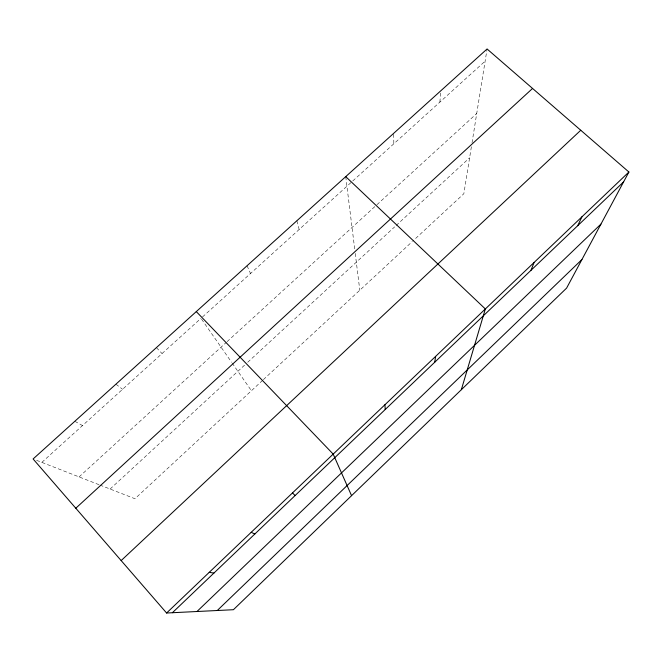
<?xml version="1.0" encoding="UTF-8"?>
<svg xmlns="http://www.w3.org/2000/svg" width="662" height="662" viewBox="0 0 662 662"><rect width="100%" height="100%" fill="white"/><g stroke="black" fill="none" stroke-linecap="round" stroke-linejoin="round"><path stroke-width="0.5" stroke-dasharray="3.31 2.48" d="M439.882 102.097L440.826 90.768M471.385 146.765L463.839 193.751L413.038 240.852M472.031 142.744L487.083 48.988M262.64 380.327L134.949 498.726L99.987 485.081M263.385 379.632L412.285 241.556M110.107 489.028L244.7 365.027M247.72 362.246L394.643 226.884M396.149 225.494L469.606 157.813M79.076 476.921L226.338 342.345M227.083 341.658L376.165 205.41M376.918 204.724L476.723 113.508M41.83 462.374L200.983 318.331M202.506 316.949L485.138 61.144M36.592 460.33L99.068 484.716M74.823 421.289L82.502 425.567M115.916 384.175L122.569 389.297M156.406 347.616L162.058 353.558M201.571 319.175L231.609 362.288M232.18 363.107L251.428 390.721M247.05 265.76L250.526 273.489M296.849 220.785L299.166 229.466M345.738 176.638L354.766 249.557M355.246 253.447L359.797 290.229M393.725 134.262L393.824 143.795"/><path stroke-width="0.99" d="M434.735 362.23L435.621 356.388M461.34 389.711L485.345 308.955L345.738 176.638M530.949 270.361L534.118 262.433M577.711 225.701L581.956 216.797M628.9 172.021L566.589 288.119L233.413 609.71L166.601 613.012L33.1 458.965L487.083 48.988L628.9 172.021L166.601 613.012M217.277 610.505L581.923 259.545M196.978 611.506L600.947 224.095M172.401 612.722L623.612 181.868M121.163 560.582L580.756 130.257M75.799 508.234L532.562 88.443M209.233 572.34L213.934 573.069M251.204 532.306L254.829 534.011M292.521 492.9L295.103 495.557M196.291 311.595L333.193 454.099L351.563 495.664M384.912 404.763L385.234 409.488"/></g></svg>
